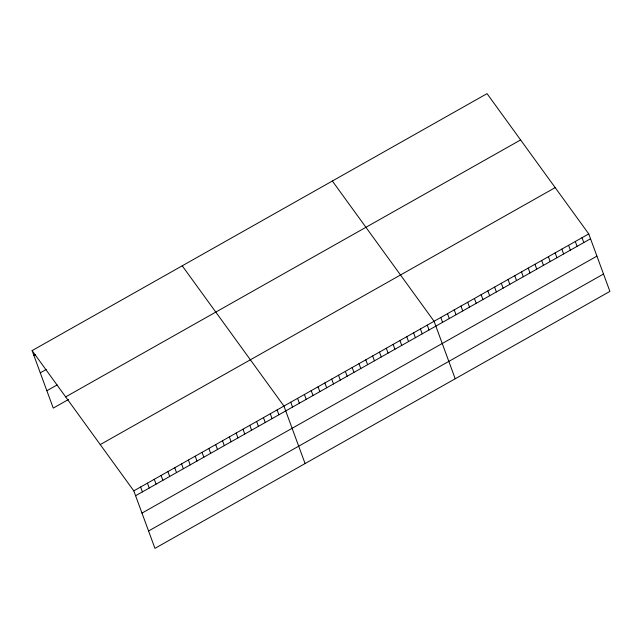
<?xml version="1.0" encoding="UTF-8"?>
<svg xmlns="http://www.w3.org/2000/svg" width="642" height="642" viewBox="0 0 642 642"><rect width="100%" height="100%" fill="white"/><g stroke="black" fill="none" stroke-linecap="round" stroke-linejoin="round"><path stroke-width="0.96" d="M32.1 350.604L487.045 93.644L588.746 233.905L609.9 291.396L154.955 548.356L133.801 490.865L32.1 350.604L53.254 408.095L68.606 399.42M33.89 355.467L35.591 354.504M40.277 372.833L46.248 369.463M46.858 390.729L57.098 384.943M65.661 396.892L520.606 139.932M100.24 444.585L555.186 187.616M133.801 490.865L588.746 233.905M135.59 495.728L590.536 238.76M141.978 513.094L596.924 256.134M148.559 530.99L603.512 274.022M332.363 181.012L434.064 321.273L455.218 378.764M182.232 265.812L283.933 406.073L305.086 463.556M582.021 237.7L583.811 242.564M575.296 241.504L577.086 246.359M568.571 245.3L570.361 250.155M561.846 249.096L563.636 253.959M555.121 252.9L556.911 257.755M548.396 256.696L550.186 261.551M541.671 260.492L543.461 265.355M534.947 264.295L536.736 269.15M528.222 268.091L530.011 272.946M521.497 271.887L523.278 276.75M514.772 275.691L516.553 280.546M508.047 279.487L509.828 284.342M501.322 283.282L503.103 288.146M494.597 287.086L496.378 291.941M487.872 290.882L489.653 295.737M481.139 294.678L482.928 299.541M474.414 298.482L476.203 303.337M467.689 302.278L469.479 307.133M460.964 306.073L462.754 310.937M454.239 309.877L456.029 314.732M447.514 313.673L449.304 318.536M440.789 317.477L442.579 322.332M427.243 325.125L429.033 329.988M420.414 328.977L422.203 333.84M413.592 332.837L415.382 337.692M406.771 336.689L408.553 341.544M399.942 340.541L401.732 345.404M393.121 344.401L394.91 349.256M386.299 348.253L388.081 353.108M379.47 352.105L381.26 356.968M372.649 355.965L374.438 360.82M365.82 359.817L367.609 364.672M358.998 363.669L360.788 368.532M352.177 367.529L353.959 372.384M345.348 371.381L347.137 376.236M338.527 375.233L340.316 380.096M331.705 379.085L333.487 383.948M324.876 382.945L326.666 387.8M318.055 386.797L319.844 391.652M311.226 390.649L313.015 395.512M304.404 394.509L306.194 399.364M297.583 398.361L299.365 403.216M290.754 402.213L292.543 407.076M277.111 409.925L278.893 414.78M270.282 413.777L272.072 418.64M263.461 417.637L265.25 422.492M256.639 421.489L258.421 426.344M249.81 425.341L251.6 430.204M242.989 429.193L244.779 434.056M236.16 433.053L237.949 437.908M229.338 436.905L231.128 441.76M222.517 440.757L224.299 445.62M215.688 444.617L217.477 449.472M208.867 448.469L210.656 453.324M202.045 452.321L203.827 457.184M195.216 456.181L197.006 461.036M188.395 460.033L190.184 464.888M181.566 463.885L183.355 468.748M174.744 467.745L176.534 472.6M167.923 471.597L169.705 476.452M161.094 475.449L162.883 480.312M154.273 479.301L156.062 484.164M147.451 483.161L149.233 488.016M140.622 487.013L142.412 491.868"/></g></svg>
